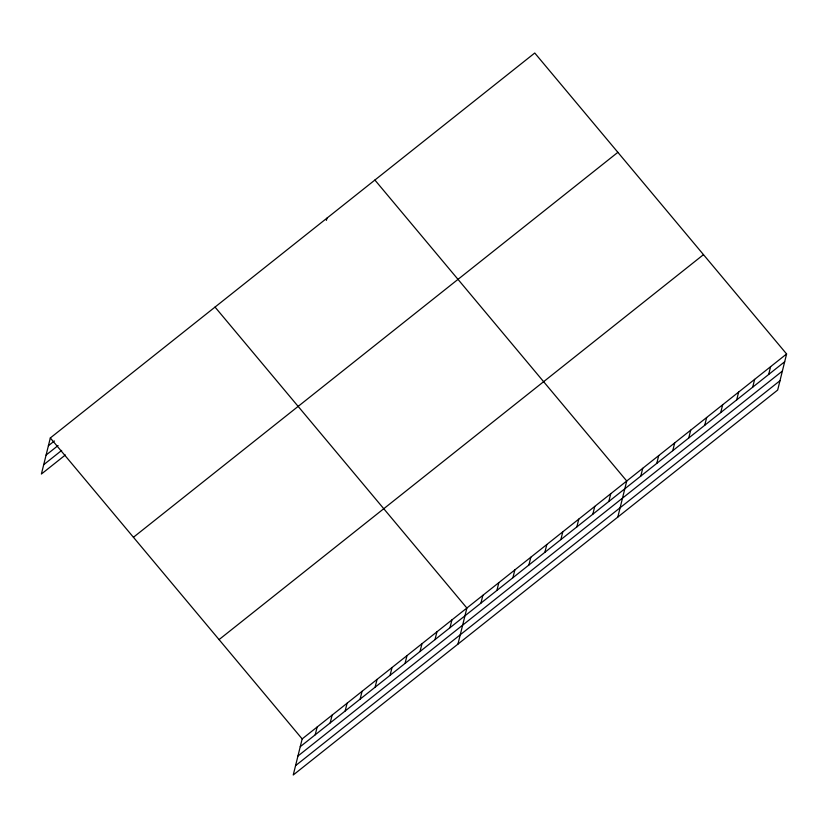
<?xml version="1.0" encoding="UTF-8"?>
<svg xmlns="http://www.w3.org/2000/svg" width="828" height="828" viewBox="0 0 828 828"><rect width="100%" height="100%" fill="white"/><g stroke="black" fill="none" stroke-linecap="round" stroke-linejoin="round"><path stroke-width="1.24" d="M786.6 353.97L302.168 738.918L293.247 774.987L777.678 390.04L786.6 353.97L534.753 53.013L50.322 437.96L41.4 474.03L65.36 454.986M326.387 220.372L326.936 218.157M315.22 734.798L317.145 727.025M330.196 722.896L332.121 715.123M345.162 711.004L347.087 703.22M360.139 699.101L362.064 691.328M375.115 687.209L377.04 679.426M390.081 675.306L392.006 667.534M405.058 663.404L406.983 655.631M420.034 651.512L421.959 643.729M435 639.609L436.925 631.836M449.977 627.717L451.902 619.934M457.946 644.101L466.878 608.042L215.032 307.074M480.933 603.115L482.859 595.332M496.924 590.405L498.849 582.633M512.915 577.706L514.84 569.923M528.895 565.006L530.82 557.223M544.886 552.297L546.811 544.524M560.866 539.597L562.792 531.814M576.857 526.898L578.782 519.115M592.838 514.188L594.763 506.415M608.828 501.489L610.754 493.705M617.812 517.076L626.734 481.006L374.898 180.049M640.8 476.079L642.725 468.306M656.79 463.38L658.715 455.597M672.771 450.67L674.696 442.897M688.761 437.971L690.687 430.187M704.742 425.271L706.667 417.488M720.733 412.561L722.658 404.788M736.713 399.862L738.638 392.079M752.704 387.162L754.629 379.379M768.684 374.453L770.609 366.68M48.397 445.733L54.389 440.972M46.089 455.069L58.074 445.557M43.708 464.694L61.676 450.411M133.432 537.279L617.864 152.331M219.058 639.599L703.49 254.651M300.243 746.701L784.675 361.753M297.935 756.036L782.367 371.089M295.555 765.652L779.986 380.704M50.322 437.96L302.168 738.918"/></g></svg>
